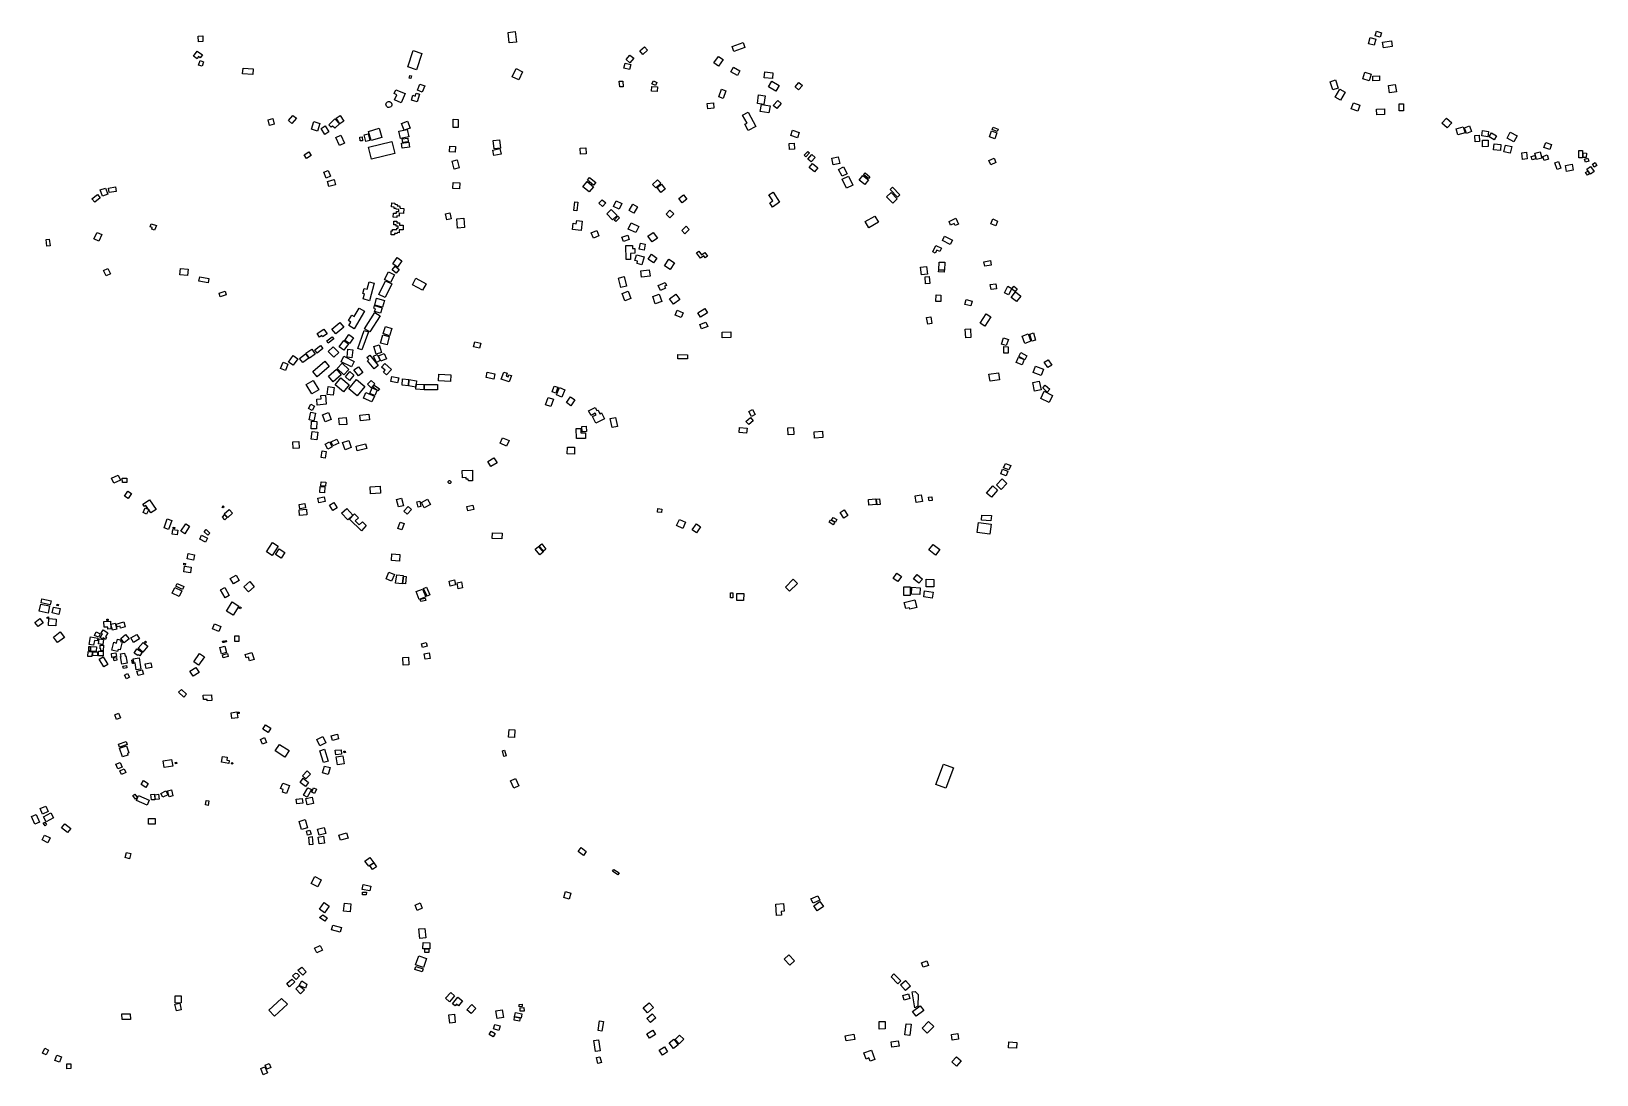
# Model space of a CAD drawing. Header units: inches. Extents: x 29.277 to 29.3121, y -1.759 to -1.7407.
# Drawn here: x 29.29457 to 29.31211, y -1.75896 to -1.74726 of the extents above; entities that cross this region are included whole.
import ezdxf

# ---------------------------------------------------------------- set-up
doc = ezdxf.new("R2010")
doc.units = ezdxf.units.IN
doc.header["$MEASUREMENT"] = 0
doc.layers.add('osm_osm_ply', color=127, linetype='Continuous')

msp = doc.modelspace()

# ---------------------------------------------------------------- linework, layer by layer
at = {"layer": 'osm_osm_ply'}
for points in [[(29.29644, -1.747311), (29.296492, -1.74731), (29.296493, -1.747373), (29.296442, -1.747375)], [(29.299913, -1.74727), (29.299994, -1.747261), (29.300008, -1.747379), (29.299927, -1.747388)], [(29.302424, -1.74743), (29.302547, -1.747384), (29.302568, -1.747438), (29.302445, -1.747484)], [(29.309574, -1.747328), (29.309638, -1.747345), (29.309619, -1.747415), (29.309556, -1.747398)], [(29.309632, -1.747308), (29.309646, -1.747258), (29.309701, -1.747274), (29.309687, -1.747324)], [(29.309813, -1.747366), (29.309823, -1.747428), (29.309724, -1.747443), (29.309714, -1.747381)], [(29.296428, -1.747482), (29.296487, -1.747523), (29.296464, -1.747556), (29.296444, -1.747541), (29.296427, -1.747566), (29.296388, -1.747538)], [(29.29885, -1.747475), (29.298947, -1.747508), (29.298885, -1.74769), (29.298789, -1.747658)], [(29.301235, -1.747575), (29.301278, -1.747524), (29.301321, -1.74756), (29.301279, -1.747611)], [(29.30139, -1.747479), (29.301442, -1.747432), (29.301476, -1.747471), (29.301423, -1.747517)], [(29.30222, -1.747611), (29.302272, -1.74754), (29.302322, -1.747576), (29.30227, -1.747648)], [(29.296461, -1.747586), (29.296501, -1.747599), (29.296484, -1.74765), (29.296444, -1.747637)], [(29.297056, -1.74768), (29.297051, -1.747744), (29.296938, -1.747736), (29.296943, -1.747671)], [(29.298812, -1.747752), (29.298831, -1.747756), (29.298824, -1.747788), (29.298805, -1.747784)], [(29.300002, -1.747676), (29.300076, -1.747712), (29.300033, -1.747803), (29.299959, -1.747767)], [(29.301224, -1.747614), (29.301288, -1.74763), (29.301275, -1.747685), (29.301211, -1.74767)], [(29.302411, -1.747712), (29.30244, -1.747661), (29.302511, -1.747702), (29.302483, -1.747753)], [(29.302792, -1.747713), (29.302882, -1.747724), (29.302875, -1.747789), (29.302784, -1.747779)], [(29.309515, -1.747716), (29.309588, -1.747738), (29.309564, -1.747814), (29.309492, -1.747792)], [(29.298655, -1.747916), (29.298759, -1.747957), (29.298715, -1.748059), (29.298639, -1.748025), (29.298668, -1.74797), (29.298637, -1.747956)], [(29.298924, -1.74785), (29.298979, -1.747871), (29.298952, -1.747941), (29.298898, -1.74792)], [(29.30116, -1.747819), (29.301199, -1.747817), (29.301203, -1.747879), (29.301164, -1.747881)], [(29.301524, -1.747876), (29.301587, -1.747879), (29.301584, -1.747933), (29.301522, -1.74793)], [(29.301526, -1.747846), (29.301543, -1.747812), (29.301582, -1.747832), (29.301565, -1.747866)], [(29.302305, -1.747906), (29.302355, -1.747924), (29.302324, -1.748011), (29.302274, -1.747994)], [(29.302869, -1.747817), (29.302952, -1.747866), (29.302915, -1.747929), (29.302832, -1.74788)], [(29.303173, -1.747831), (29.303213, -1.747867), (29.303169, -1.747916), (29.303129, -1.747879)], [(29.309187, -1.747804), (29.309216, -1.747895), (29.309155, -1.747914), (29.309127, -1.747823)], [(29.309235, -1.747907), (29.309294, -1.747941), (29.309243, -1.748031), (29.309184, -1.747998)], [(29.309604, -1.747763), (29.309678, -1.747759), (29.30968, -1.747809), (29.309606, -1.747812)], [(29.309779, -1.747866), (29.309855, -1.747854), (29.309869, -1.747936), (29.309792, -1.747948)], [(29.298578, -1.748112), (29.298567, -1.748111), (29.298557, -1.748106), (29.29855, -1.748098), (29.298545, -1.748087), (29.298544, -1.748076), (29.298547, -1.748065), (29.298553, -1.748056), (29.298562, -1.74805), (29.298572, -1.748046), (29.298583, -1.748046), (29.298593, -1.74805), (29.298602, -1.748056), (29.298608, -1.748065), (29.298611, -1.748076), (29.29861, -1.748086), (29.298606, -1.748096), (29.298599, -1.748105), (29.298589, -1.74811)], [(29.298882, -1.747951), (29.298919, -1.747962), (29.298893, -1.74805), (29.298829, -1.748031), (29.298846, -1.747976), (29.298871, -1.747984)], [(29.302153, -1.748127), (29.302146, -1.748067), (29.302214, -1.74806), (29.30222, -1.74812)], [(29.302708, -1.748069), (29.302721, -1.747971), (29.302793, -1.74798), (29.30278, -1.748078)], [(29.30274, -1.748157), (29.302753, -1.748078), (29.302849, -1.748094), (29.302836, -1.748173)], [(29.302935, -1.748035), (29.302973, -1.748069), (29.302924, -1.748124), (29.302886, -1.74809)], [(29.309364, -1.748127), (29.309388, -1.748061), (29.309459, -1.748086), (29.309435, -1.748153)], [(29.309899, -1.748072), (29.309949, -1.748071), (29.30995, -1.748148), (29.309901, -1.748149)], [(29.297276, -1.748237), (29.297293, -1.748301), (29.297239, -1.748314), (29.297223, -1.74825)], [(29.297502, -1.748201), (29.297541, -1.748233), (29.297491, -1.748293), (29.297452, -1.74826)], [(29.297738, -1.748271), (29.297805, -1.748292), (29.297778, -1.748376), (29.297711, -1.748354)], [(29.29797, -1.748241), (29.298022, -1.748295), (29.29797, -1.748344), (29.297947, -1.74832), (29.297932, -1.748334), (29.297904, -1.748305)], [(29.298031, -1.748203), (29.298071, -1.748265), (29.298026, -1.748294), (29.297986, -1.748233)], [(29.298787, -1.748267), (29.298814, -1.748344), (29.298747, -1.748368), (29.29872, -1.748291)], [(29.299298, -1.748245), (29.299353, -1.748246), (29.299352, -1.748336), (29.299297, -1.748335)], [(29.302542, -1.748199), (29.302604, -1.748166), (29.302689, -1.748324), (29.302604, -1.748369), (29.302568, -1.748301), (29.302591, -1.748289)], [(29.309647, -1.74813), (29.309734, -1.748126), (29.309737, -1.748192), (29.30965, -1.748196)], [(29.310431, -1.748231), (29.310489, -1.748283), (29.310437, -1.74834), (29.310379, -1.748287)], [(29.297863, -1.748318), (29.297906, -1.748386), (29.297861, -1.748415), (29.297817, -1.748347)], [(29.298039, -1.748422), (29.29808, -1.748514), (29.298024, -1.748539), (29.297983, -1.748447)], [(29.298279, -1.748443), (29.298283, -1.748486), (29.298254, -1.748488), (29.298251, -1.748445)], [(29.2983, -1.748419), (29.298345, -1.748408), (29.298363, -1.748484), (29.298318, -1.748494)], [(29.298469, -1.748346), (29.298498, -1.748447), (29.298378, -1.748481), (29.298349, -1.74838)], [(29.29869, -1.748379), (29.298783, -1.74836), (29.298799, -1.748442), (29.298707, -1.748461)], [(29.303081, -1.748426), (29.303101, -1.748367), (29.303177, -1.748392), (29.303157, -1.748452)], [(29.305331, -1.748374), (29.305392, -1.748396), (29.305368, -1.748462), (29.305308, -1.74844)], [(29.30535, -1.748332), (29.305406, -1.748355), (29.305395, -1.748382), (29.305339, -1.748359)], [(29.310619, -1.74833), (29.310638, -1.748396), (29.310557, -1.748419), (29.310538, -1.748353)], [(29.310631, -1.748341), (29.31069, -1.748319), (29.310712, -1.748381), (29.310653, -1.748403)], [(29.310748, -1.748426), (29.310796, -1.748423), (29.310801, -1.748495), (29.310753, -1.748498)], [(29.310826, -1.74843), (29.310835, -1.748371), (29.310903, -1.748382), (29.310894, -1.748441)], [(29.310935, -1.748396), (29.310991, -1.748429), (29.310963, -1.748476), (29.310907, -1.748442)], [(29.311111, -1.748456), (29.311146, -1.74839), (29.311222, -1.748431), (29.311187, -1.748497)], [(29.297627, -1.748643), (29.297679, -1.74861), (29.297706, -1.748651), (29.297653, -1.748684)], [(29.298644, -1.748627), (29.298381, -1.748693), (29.298347, -1.748559), (29.29861, -1.748492)], [(29.298719, -1.748514), (29.298801, -1.748502), (29.298808, -1.748558), (29.298727, -1.748569)], [(29.298728, -1.748465), (29.29879, -1.748456), (29.298795, -1.748497), (29.298734, -1.748506)], [(29.299259, -1.748547), (29.299324, -1.74855), (29.299321, -1.748613), (29.299256, -1.74861)], [(29.29982, -1.748572), (29.299834, -1.748634), (29.299755, -1.748651), (29.299742, -1.748589)], [(29.299818, -1.748475), (29.299829, -1.748568), (29.299757, -1.748576), (29.299747, -1.748483)], [(29.300722, -1.748569), (29.300784, -1.748566), (29.300788, -1.748632), (29.300726, -1.748635)], [(29.303065, -1.748516), (29.30312, -1.748512), (29.303124, -1.748581), (29.303069, -1.748585)], [(29.303233, -1.748648), (29.303274, -1.748604), (29.303292, -1.74862), (29.303251, -1.748665)], [(29.310833, -1.748479), (29.310896, -1.748477), (29.310899, -1.748549), (29.310835, -1.748552)], [(29.310963, -1.74852), (29.311041, -1.748527), (29.311035, -1.748593), (29.310957, -1.748586)], [(29.311091, -1.748533), (29.311162, -1.748548), (29.311146, -1.748626), (29.311075, -1.748611)], [(29.311274, -1.748621), (29.311328, -1.748615), (29.311335, -1.748689), (29.311281, -1.748694)], [(29.311419, -1.748625), (29.311479, -1.748609), (29.311498, -1.74868), (29.311438, -1.748696)], [(29.311523, -1.74856), (29.311543, -1.748504), (29.311607, -1.748528), (29.311587, -1.748584)], [(29.311914, -1.748675), (29.311915, -1.748596), (29.311956, -1.748596), (29.311955, -1.748675)], [(29.311963, -1.748622), (29.311998, -1.748623), (29.311996, -1.748674), (29.311961, -1.748673)], [(29.299286, -1.748713), (29.299341, -1.748699), (29.299364, -1.748789), (29.299309, -1.748804)], [(29.303272, -1.74869), (29.303317, -1.748639), (29.303355, -1.748672), (29.30331, -1.748723)], [(29.303289, -1.748787), (29.303326, -1.748742), (29.303383, -1.74879), (29.303346, -1.748834)], [(29.30354, -1.748682), (29.303614, -1.748665), (29.30363, -1.74874), (29.303556, -1.748756)], [(29.303617, -1.748808), (29.303674, -1.748778), (29.303713, -1.748855), (29.303656, -1.748884)], [(29.305302, -1.748705), (29.30536, -1.74868), (29.30538, -1.74873), (29.305323, -1.748754)], [(29.311422, -1.74865), (29.311433, -1.748689), (29.311389, -1.748701), (29.311378, -1.748663)], [(29.31151, -1.748661), (29.311558, -1.748644), (29.311574, -1.74869), (29.311526, -1.748707)], [(29.311643, -1.748732), (29.311685, -1.748717), (29.311711, -1.748792), (29.31167, -1.748806)], [(29.311776, -1.748829), (29.311764, -1.748762), (29.31184, -1.748749), (29.311852, -1.748816)], [(29.311979, -1.748692), (29.312013, -1.74868), (29.312024, -1.748713), (29.31199, -1.748725)], [(29.312045, -1.748773), (29.312085, -1.748829), (29.312043, -1.748859), (29.312003, -1.748802)], [(29.312066, -1.748747), (29.312096, -1.74873), (29.312114, -1.748763), (29.312084, -1.74878)], [(29.297895, -1.748817), (29.297924, -1.748883), (29.297876, -1.748904), (29.297847, -1.748838)], [(29.29789, -1.748941), (29.297965, -1.748921), (29.29798, -1.748978), (29.297906, -1.748998)], [(29.299297, -1.748954), (29.299371, -1.748957), (29.299368, -1.749023), (29.299294, -1.74902)], [(29.300752, -1.749001), (29.300799, -1.748943), (29.30087, -1.749001), (29.300823, -1.749059)], [(29.300803, -1.748928), (29.300827, -1.748898), (29.300896, -1.748953), (29.300871, -1.748983)], [(29.301533, -1.748975), (29.301588, -1.748924), (29.301624, -1.748962), (29.301569, -1.749014)], [(29.301632, -1.748973), (29.301674, -1.749028), (29.301626, -1.749065), (29.301584, -1.74901)], [(29.303659, -1.748917), (29.303729, -1.748884), (29.303777, -1.748982), (29.303707, -1.749016)], [(29.303888, -1.748874), (29.303954, -1.748925), (29.303913, -1.748977), (29.303848, -1.748926)], [(29.303898, -1.748864), (29.303915, -1.748845), (29.303968, -1.748891), (29.303952, -1.74891)], [(29.312015, -1.748825), (29.312035, -1.748855), (29.312011, -1.748872), (29.31199, -1.748841)], [(29.295311, -1.749086), (29.295342, -1.749124), (29.295281, -1.749175), (29.295249, -1.749137)], [(29.295343, -1.749036), (29.295403, -1.749015), (29.295429, -1.749085), (29.295368, -1.749107)], [(29.295436, -1.749015), (29.295513, -1.749003), (29.295521, -1.749055), (29.295444, -1.749067)], [(29.30093, -1.749186), (29.300967, -1.749146), (29.301007, -1.749182), (29.30097, -1.749223)], [(29.301827, -1.749132), (29.30188, -1.749092), (29.301917, -1.749141), (29.301863, -1.749181)], [(29.302837, -1.749093), (29.302883, -1.749063), (29.302956, -1.749175), (29.302876, -1.749228), (29.302846, -1.749183), (29.302881, -1.74916)], [(29.304156, -1.749113), (29.304205, -1.749066), (29.304274, -1.749137), (29.304226, -1.749184)], [(29.304195, -1.749032), (29.304221, -1.749007), (29.304304, -1.749092), (29.304279, -1.749117)], [(29.298611, -1.749182), (29.298644, -1.749184), (29.298643, -1.749198), (29.29867, -1.749199), (29.298669, -1.749215), (29.298698, -1.749216), (29.298704, -1.749241), (29.298745, -1.749243), (29.298741, -1.749301), (29.298694, -1.749298), (29.298692, -1.749329), (29.298667, -1.749327), (29.298665, -1.749345), (29.298627, -1.749342), (29.298629, -1.749296), (29.298663, -1.749298), (29.298664, -1.749278), (29.298689, -1.749279), (29.29869, -1.749255), (29.298658, -1.749253), (29.298659, -1.749244), (29.298636, -1.749243), (29.298637, -1.749229), (29.298608, -1.749227)], [(29.299213, -1.749305), (29.299262, -1.749294), (29.299277, -1.749362), (29.299228, -1.749372)], [(29.30066, -1.749171), (29.300695, -1.749175), (29.300685, -1.749271), (29.300649, -1.749267)], [(29.301019, -1.749306), (29.30107, -1.749257), (29.301135, -1.749324), (29.301084, -1.749373)], [(29.301095, -1.749223), (29.301125, -1.749159), (29.301188, -1.749189), (29.301158, -1.749253)], [(29.301312, -1.749197), (29.301362, -1.749225), (29.301322, -1.749297), (29.301272, -1.749268)], [(29.301684, -1.74931), (29.301727, -1.749264), (29.30177, -1.749304), (29.301727, -1.74935)], [(29.303917, -1.749392), (29.304024, -1.749329), (29.304065, -1.749399), (29.303958, -1.749462)], [(29.295914, -1.749415), (29.295971, -1.749434), (29.295952, -1.749488), (29.295919, -1.749477), (29.295926, -1.749457), (29.295902, -1.749449)], [(29.298633, -1.749385), (29.298665, -1.749386), (29.298665, -1.749404), (29.298698, -1.749404), (29.298697, -1.749431), (29.298737, -1.749432), (29.298736, -1.749483), (29.298694, -1.749483), (29.298693, -1.749516), (29.298672, -1.749515), (29.298671, -1.749525), (29.298642, -1.749524), (29.298642, -1.74954), (29.298602, -1.749539), (29.298602, -1.749497), (29.298619, -1.749497), (29.298619, -1.749479), (29.298666, -1.74948), (29.298666, -1.749466), (29.298682, -1.749466), (29.298683, -1.749444), (29.29866, -1.749444), (29.29866, -1.749429), (29.298632, -1.749429)], [(29.299339, -1.749359), (29.299418, -1.749353), (29.299426, -1.749459), (29.299347, -1.749465)], [(29.300682, -1.749378), (29.300745, -1.749386), (29.300731, -1.749493), (29.300635, -1.74948), (29.300644, -1.749411), (29.300677, -1.749415)], [(29.300845, -1.749519), (29.300908, -1.749493), (29.300932, -1.74955), (29.300869, -1.749576)], [(29.301144, -1.749332), (29.301162, -1.749349), (29.301121, -1.749391), (29.301104, -1.749374)], [(29.30126, -1.749477), (29.301292, -1.749407), (29.301377, -1.749445), (29.301345, -1.749515)], [(29.301859, -1.74949), (29.301908, -1.749444), (29.301944, -1.749481), (29.301895, -1.749528)], [(29.304855, -1.749389), (29.304931, -1.749354), (29.304961, -1.749421), (29.304925, -1.749437), (29.304914, -1.749412), (29.304873, -1.74943)], [(29.305323, -1.749416), (29.305345, -1.749362), (29.3054, -1.749385), (29.305378, -1.749439)], [(29.294735, -1.749591), (29.294771, -1.749587), (29.29478, -1.749663), (29.294744, -1.749668)], [(29.295306, -1.749513), (29.295361, -1.749538), (29.295326, -1.749612), (29.295271, -1.749586)], [(29.301254, -1.749542), (29.301272, -1.749591), (29.301205, -1.749615), (29.301188, -1.749566)], [(29.301235, -1.749818), (29.301233, -1.749661), (29.301309, -1.74966), (29.301309, -1.749692), (29.301332, -1.749692), (29.301333, -1.749747), (29.301285, -1.749748), (29.301286, -1.749817)], [(29.301383, -1.7497), (29.301396, -1.749634), (29.301451, -1.749645), (29.301437, -1.749712)], [(29.301538, -1.749513), (29.301586, -1.749576), (29.301529, -1.74962), (29.30148, -1.749556)], [(29.304672, -1.749732), (29.304707, -1.74966), (29.304771, -1.74969), (29.304753, -1.749728), (29.304718, -1.749711), (29.304701, -1.749746)], [(29.304781, -1.749605), (29.304806, -1.749555), (29.304893, -1.749599), (29.304867, -1.74965)], [(29.298671, -1.749793), (29.298724, -1.749832), (29.298673, -1.749903), (29.29862, -1.749864)], [(29.301335, -1.749828), (29.301354, -1.749763), (29.301437, -1.749787), (29.301412, -1.749875), (29.301359, -1.74986), (29.301365, -1.749836)], [(29.301482, -1.749812), (29.301522, -1.749757), (29.301582, -1.749801), (29.301542, -1.749855)], [(29.301714, -1.749813), (29.301777, -1.749855), (29.301728, -1.749928), (29.301665, -1.749887)], [(29.302026, -1.749742), (29.302051, -1.749724), (29.30208, -1.749764), (29.302117, -1.749737), (29.302148, -1.749779), (29.302123, -1.749797), (29.302108, -1.749776), (29.30207, -1.749803)], [(29.304743, -1.749845), (29.304807, -1.749848), (29.304804, -1.749935), (29.30474, -1.749933)], [(29.305246, -1.749841), (29.305319, -1.749829), (29.305328, -1.749881), (29.305255, -1.749893)], [(29.295379, -1.749941), (29.295428, -1.749918), (29.295456, -1.749978), (29.295407, -1.750001)], [(29.296241, -1.749918), (29.296329, -1.749926), (29.296322, -1.749997), (29.296235, -1.749989)], [(29.296457, -1.750011), (29.296559, -1.750031), (29.29655, -1.750079), (29.296448, -1.750059)], [(29.298573, -1.749955), (29.298639, -1.749988), (29.298594, -1.750074), (29.298529, -1.750041)], [(29.298615, -1.749933), (29.298648, -1.749891), (29.298694, -1.749927), (29.29866, -1.749969)], [(29.29888, -1.750027), (29.298994, -1.750088), (29.298955, -1.750161), (29.298841, -1.7501)], [(29.301177, -1.750132), (29.301149, -1.750024), (29.301213, -1.750007), (29.301241, -1.750116)], [(29.301495, -1.749932), (29.301505, -1.750003), (29.301409, -1.750016), (29.3014, -1.749944)], [(29.304534, -1.749904), (29.304602, -1.749894), (29.304615, -1.74998), (29.304547, -1.74999)], [(29.304587, -1.75001), (29.304633, -1.750006), (29.30464, -1.750087), (29.304593, -1.750091)], [(29.30474, -1.749933), (29.304801, -1.749937), (29.3048, -1.749957), (29.304738, -1.749953)], [(29.296675, -1.750195), (29.296742, -1.750173), (29.296754, -1.750214), (29.296688, -1.750235)], [(29.298358, -1.750067), (29.298414, -1.750082), (29.298359, -1.750279), (29.298288, -1.750259), (29.298303, -1.750202), (29.298285, -1.750197), (29.2983, -1.750141), (29.298335, -1.750151)], [(29.298541, -1.750054), (29.298611, -1.750088), (29.298535, -1.750244), (29.298465, -1.75021)], [(29.301191, -1.750198), (29.30126, -1.750173), (29.301289, -1.750255), (29.301223, -1.750281)], [(29.301534, -1.750232), (29.301605, -1.750207), (29.301635, -1.750289), (29.301563, -1.750315)], [(29.301596, -1.750108), (29.301673, -1.750075), (29.301687, -1.750107), (29.301667, -1.750115), (29.301677, -1.750139), (29.30162, -1.750163)], [(29.301724, -1.750256), (29.301792, -1.750204), (29.301837, -1.750264), (29.301769, -1.750316)], [(29.305318, -1.750096), (29.305378, -1.750088), (29.305386, -1.750145), (29.305326, -1.750153)], [(29.305476, -1.750189), (29.305514, -1.750117), (29.305559, -1.75014), (29.305522, -1.750212)], [(29.3056, -1.75018), (29.305661, -1.750226), (29.305612, -1.750289), (29.305552, -1.750243)], [(29.305558, -1.750149), (29.305582, -1.750117), (29.30562, -1.750146), (29.305595, -1.750177)], [(29.298246, -1.750362), (29.298305, -1.750397), (29.298187, -1.750593), (29.298127, -1.750557), (29.29815, -1.750518), (29.298124, -1.750502), (29.298163, -1.750439), (29.298189, -1.750455)], [(29.298417, -1.750334), (29.298501, -1.750359), (29.298483, -1.75042), (29.298417, -1.7504), (29.298426, -1.750369), (29.298408, -1.750363)], [(29.29844, -1.750251), (29.298527, -1.750275), (29.298505, -1.750351), (29.298419, -1.750327)], [(29.301809, -1.750384), (29.301876, -1.750413), (29.301852, -1.750468), (29.301785, -1.750439)], [(29.302041, -1.750414), (29.302119, -1.750366), (29.302149, -1.750415), (29.302071, -1.750463)], [(29.304707, -1.750286), (29.30471, -1.750213), (29.304765, -1.750215), (29.304762, -1.750288)], [(29.305033, -1.75032), (29.305047, -1.750265), (29.305113, -1.750282), (29.305098, -1.750337)], [(29.298029, -1.750524), (29.298071, -1.750577), (29.297981, -1.750649), (29.297939, -1.750596)], [(29.298421, -1.75041), (29.298478, -1.750447), (29.298363, -1.750629), (29.298305, -1.750592)], [(29.302062, -1.750546), (29.302131, -1.750518), (29.302151, -1.750567), (29.302082, -1.750595)], [(29.304604, -1.750468), (29.30465, -1.75046), (29.304662, -1.750535), (29.304616, -1.750542)], [(29.305203, -1.75053), (29.305271, -1.750425), (29.305325, -1.750459), (29.305257, -1.750565)], [(29.297849, -1.750596), (29.297884, -1.750649), (29.297833, -1.750684), (29.297824, -1.750669), (29.297799, -1.750686), (29.297773, -1.750648)], [(29.297943, -1.750683), (29.29796, -1.750707), (29.297898, -1.750754), (29.29788, -1.75073)], [(29.298073, -1.750725), (29.298124, -1.750762), (29.298072, -1.750833), (29.298021, -1.750796)], [(29.298128, -1.750659), (29.298181, -1.750696), (29.298136, -1.75076), (29.298083, -1.750724)], [(29.2983, -1.750611), (29.298347, -1.750628), (29.298274, -1.75083), (29.298228, -1.750813)], [(29.298508, -1.75066), (29.298581, -1.750679), (29.298557, -1.750773), (29.298483, -1.750753)], [(29.298541, -1.750566), (29.298612, -1.750591), (29.298584, -1.750671), (29.298513, -1.750647)], [(29.302311, -1.750631), (29.302409, -1.750628), (29.302411, -1.750691), (29.302313, -1.750694)], [(29.305035, -1.750596), (29.305094, -1.750592), (29.305101, -1.75069), (29.305042, -1.750694)], [(29.305467, -1.750695), (29.30552, -1.750712), (29.305497, -1.750781), (29.305444, -1.750764)], [(29.305675, -1.750676), (29.305741, -1.750651), (29.305772, -1.750732), (29.305706, -1.750757)], [(29.305761, -1.750652), (29.305803, -1.75064), (29.305826, -1.750721), (29.305784, -1.750733)], [(29.297506, -1.750893), (29.297556, -1.750929), (29.297504, -1.751002), (29.297453, -1.750966)], [(29.297643, -1.750875), (29.29768, -1.750923), (29.297613, -1.750973), (29.297577, -1.750925)], [(29.297712, -1.750821), (29.297752, -1.750876), (29.297686, -1.750923), (29.297647, -1.750868)], [(29.297811, -1.75078), (29.297838, -1.750815), (29.297774, -1.750866), (29.297747, -1.750831)], [(29.29796, -1.750912), (29.297898, -1.750848), (29.297952, -1.750794), (29.298015, -1.750858)], [(29.298074, -1.750901), (29.298188, -1.750959), (29.298157, -1.751021), (29.298042, -1.750963)], [(29.298172, -1.750828), (29.298161, -1.750919), (29.298108, -1.750913), (29.298119, -1.750822)], [(29.298364, -1.750889), (29.298457, -1.751004), (29.298411, -1.751042), (29.298337, -1.750951), (29.298353, -1.750939), (29.298332, -1.750914)], [(29.298447, -1.750882), (29.29848, -1.75095), (29.298437, -1.750971), (29.298404, -1.750902)], [(29.298468, -1.750775), (29.298494, -1.75086), (29.298436, -1.750878), (29.29841, -1.750792)], [(29.298525, -1.750869), (29.298552, -1.75093), (29.298488, -1.750958), (29.298461, -1.750897)], [(29.299539, -1.75074), (29.299606, -1.750754), (29.299594, -1.75081), (29.299527, -1.750795)], [(29.301814, -1.750929), (29.301815, -1.750883), (29.301925, -1.750885), (29.301924, -1.750931)], [(29.30547, -1.750793), (29.305519, -1.750794), (29.305519, -1.750866), (29.305469, -1.750865)], [(29.305637, -1.750903), (29.305661, -1.750859), (29.305729, -1.750897), (29.305705, -1.75094)], [(29.297392, -1.750968), (29.297446, -1.75099), (29.297417, -1.751061), (29.297363, -1.751039)], [(29.297859, -1.750958), (29.297909, -1.751016), (29.297775, -1.751131), (29.297725, -1.751074)], [(29.297899, -1.751126), (29.29799, -1.751047), (29.298043, -1.751108), (29.297953, -1.751187)], [(29.297996, -1.751037), (29.298052, -1.750977), (29.29813, -1.75105), (29.298074, -1.75111)], [(29.29814, -1.751074), (29.298186, -1.751115), (29.298137, -1.751172), (29.29809, -1.751131)], [(29.298235, -1.751018), (29.298284, -1.751084), (29.298236, -1.751121), (29.298186, -1.751055)], [(29.298533, -1.750981), (29.298608, -1.751049), (29.298551, -1.751111), (29.298517, -1.75108), (29.298537, -1.751059), (29.298496, -1.751022)], [(29.299752, -1.751159), (29.299666, -1.751138), (29.29968, -1.751079), (29.299766, -1.7511)], [(29.299864, -1.751079), (29.299902, -1.751091), (29.299891, -1.751124), (29.299914, -1.751132), (29.299922, -1.751108), (29.29995, -1.751118), (29.299927, -1.751189), (29.299837, -1.751159)], [(29.305303, -1.751102), (29.305409, -1.751086), (29.305421, -1.751166), (29.305315, -1.751182)], [(29.305632, -1.750913), (29.305696, -1.750937), (29.305673, -1.750997), (29.305609, -1.750973)], [(29.305824, -1.751012), (29.305915, -1.751046), (29.305889, -1.751116), (29.305798, -1.751082)], [(29.305923, -1.750968), (29.305965, -1.75094), (29.306006, -1.751), (29.305964, -1.751028)], [(29.29773, -1.751172), (29.297792, -1.751276), (29.297714, -1.751322), (29.297652, -1.751217)], [(29.297897, -1.751241), (29.297964, -1.75125), (29.297952, -1.751339), (29.297885, -1.75133)], [(29.298039, -1.751142), (29.298133, -1.75122), (29.298068, -1.751299), (29.297974, -1.751221)], [(29.298215, -1.751162), (29.298309, -1.75124), (29.298222, -1.751346), (29.298128, -1.751268)], [(29.29838, -1.751173), (29.29842, -1.751211), (29.298377, -1.751255), (29.298338, -1.751216)], [(29.298391, -1.751257), (29.298446, -1.751282), (29.298419, -1.751342), (29.298364, -1.751317)], [(29.298414, -1.751224), (29.298471, -1.751265), (29.298454, -1.751288), (29.298397, -1.751247)], [(29.298611, -1.751128), (29.298687, -1.751145), (29.298674, -1.751201), (29.298598, -1.751184)], [(29.298802, -1.75116), (29.298797, -1.751231), (29.298727, -1.751225), (29.298731, -1.751156)], [(29.298883, -1.751214), (29.298881, -1.751246), (29.298797, -1.751231), (29.298802, -1.75116), (29.298887, -1.751178)], [(29.298974, -1.751219), (29.298971, -1.751276), (29.29888, -1.751271), (29.298881, -1.751246), (29.298883, -1.751214)], [(29.299122, -1.751276), (29.298971, -1.751276), (29.298974, -1.751219), (29.299121, -1.751218)], [(29.299267, -1.751185), (29.299133, -1.751178), (29.299137, -1.751103), (29.299271, -1.751111)], [(29.30043, -1.751235), (29.300472, -1.751249), (29.30045, -1.751315), (29.300407, -1.7513)], [(29.300488, -1.751253), (29.30055, -1.751279), (29.300515, -1.75136), (29.300454, -1.751334)], [(29.305866, -1.751181), (29.305887, -1.751278), (29.305814, -1.751294), (29.305793, -1.751197)], [(29.305905, -1.751255), (29.305934, -1.751224), (29.305984, -1.751271), (29.305955, -1.751302)], [(29.297769, -1.751381), (29.297817, -1.751377), (29.297815, -1.75134), (29.297868, -1.751336), (29.297876, -1.75144), (29.297774, -1.751448)], [(29.298319, -1.751307), (29.298415, -1.75135), (29.298387, -1.751413), (29.298291, -1.751371)], [(29.300361, -1.751362), (29.300422, -1.751383), (29.300393, -1.751466), (29.300331, -1.751444)], [(29.300613, -1.751356), (29.300663, -1.751391), (29.300618, -1.751456), (29.300568, -1.751421)], [(29.305922, -1.751294), (29.306015, -1.75134), (29.305976, -1.751419), (29.305883, -1.751373)], [(29.297703, -1.751438), (29.297745, -1.751461), (29.297718, -1.75151), (29.297676, -1.751487)], [(29.297701, -1.751527), (29.297755, -1.751538), (29.297737, -1.751624), (29.297683, -1.751613)], [(29.297835, -1.751557), (29.297901, -1.751533), (29.297929, -1.751611), (29.297864, -1.751635)], [(29.298099, -1.751587), (29.298105, -1.751665), (29.298022, -1.751671), (29.298016, -1.751594)], [(29.298253, -1.751562), (29.298353, -1.751552), (29.29836, -1.751615), (29.29826, -1.751625)], [(29.300816, -1.751512), (29.300889, -1.751475), (29.300907, -1.751511), (29.300921, -1.751504), (29.300943, -1.751546), (29.30096, -1.751537), (29.300994, -1.751602), (29.300897, -1.751652), (29.30086, -1.751578), (29.300899, -1.751558), (29.300891, -1.751541), (29.300844, -1.751565)], [(29.301118, -1.751587), (29.301138, -1.751688), (29.301079, -1.7517), (29.301059, -1.751599)], [(29.302579, -1.751632), (29.302629, -1.751589), (29.30266, -1.751626), (29.302611, -1.751668)], [(29.302612, -1.751522), (29.302654, -1.751499), (29.302684, -1.751554), (29.302642, -1.751577)], [(29.297716, -1.751745), (29.29778, -1.751754), (29.297768, -1.751837), (29.297705, -1.751829)], [(29.297768, -1.751632), (29.297765, -1.751716), (29.297706, -1.751714), (29.297709, -1.75163)], [(29.300676, -1.751712), (29.300727, -1.751711), (29.300728, -1.751759), (29.30078, -1.751758), (29.300781, -1.751823), (29.300679, -1.751825)], [(29.300789, -1.751685), (29.300793, -1.751746), (29.300743, -1.751748), (29.30074, -1.751688)], [(29.302507, -1.7517), (29.302591, -1.751708), (29.302586, -1.751763), (29.302502, -1.751756)], [(29.303049, -1.751704), (29.303111, -1.7517), (29.303116, -1.751777), (29.303053, -1.751781)], [(29.303342, -1.751748), (29.303436, -1.751741), (29.303441, -1.751813), (29.303347, -1.75182)], [(29.297502, -1.751862), (29.297569, -1.751858), (29.297573, -1.751933), (29.297506, -1.751936)], [(29.297831, -1.751962), (29.297874, -1.751969), (29.297862, -1.752045), (29.297819, -1.752038)], [(29.297911, -1.75186), (29.297941, -1.751917), (29.297892, -1.751943), (29.297862, -1.751886)], [(29.297929, -1.751859), (29.297993, -1.751829), (29.298015, -1.751875), (29.29795, -1.751905)], [(29.298127, -1.751844), (29.298156, -1.751923), (29.298087, -1.751949), (29.298057, -1.751869)], [(29.298316, -1.751882), (29.29833, -1.751935), (29.298223, -1.751962), (29.29821, -1.751909)], [(29.29985, -1.751814), (29.299924, -1.751847), (29.299896, -1.751908), (29.299823, -1.751875)], [(29.300579, -1.75192), (29.300659, -1.751922), (29.300657, -1.751999), (29.300577, -1.751997)], [(29.299755, -1.752039), (29.299791, -1.752097), (29.29972, -1.752139), (29.299685, -1.752081)], [(29.305467, -1.752151), (29.305487, -1.752103), (29.305547, -1.752127), (29.305527, -1.752176)], [(29.295542, -1.752235), (29.295568, -1.752291), (29.295496, -1.752324), (29.29547, -1.752267)], [(29.29564, -1.752269), (29.295641, -1.752315), (29.29559, -1.752316), (29.295589, -1.752269)], [(29.297818, -1.752309), (29.297871, -1.752313), (29.297868, -1.752358), (29.297814, -1.752354)], [(29.299259, -1.752328), (29.299254, -1.752328), (29.299248, -1.752326), (29.299244, -1.752322), (29.299241, -1.752317), (29.29924, -1.752312), (29.299241, -1.752306), (29.299244, -1.752302), (29.299248, -1.752298), (29.299253, -1.752296), (29.299258, -1.752296), (29.299263, -1.752297), (29.299268, -1.7523), (29.299271, -1.752304), (29.299273, -1.752308), (29.299273, -1.752314), (29.299272, -1.752319), (29.299269, -1.752323), (29.299264, -1.752326)], [(29.2994, -1.752181), (29.299513, -1.752177), (29.299516, -1.752298), (29.299468, -1.752299), (29.299467, -1.752278), (29.299444, -1.752279), (29.299444, -1.752262), (29.299403, -1.752263)], [(29.30545, -1.752276), (29.305503, -1.752327), (29.305439, -1.752394), (29.305386, -1.752342)], [(29.305455, -1.752167), (29.305516, -1.752191), (29.305496, -1.752241), (29.305436, -1.752218)], [(29.295652, -1.752414), (29.295692, -1.75244), (29.295656, -1.752496), (29.295616, -1.752469)], [(29.297781, -1.752492), (29.297852, -1.752477), (29.297862, -1.75253), (29.297792, -1.752545)], [(29.297808, -1.752361), (29.297861, -1.752365), (29.297857, -1.752431), (29.297804, -1.752428)], [(29.298368, -1.752364), (29.298481, -1.752359), (29.298485, -1.752437), (29.298372, -1.752442)], [(29.304476, -1.752467), (29.304544, -1.752456), (29.304556, -1.752529), (29.304488, -1.75254)], [(29.304625, -1.752482), (29.304661, -1.752478), (29.304666, -1.752518), (29.304631, -1.752523)], [(29.305276, -1.752435), (29.305346, -1.752354), (29.3054, -1.752402), (29.30533, -1.752482)], [(29.295821, -1.752561), (29.295896, -1.752512), (29.295968, -1.75262), (29.29591, -1.752658), (29.295855, -1.752575), (29.295838, -1.752586)], [(29.295846, -1.752602), (29.295886, -1.75262), (29.295862, -1.752672), (29.295823, -1.752654)], [(29.296718, -1.752602), (29.296708, -1.752591), (29.296721, -1.75258), (29.296731, -1.752591)], [(29.296787, -1.752618), (29.296824, -1.752659), (29.296771, -1.752708), (29.296733, -1.752667)], [(29.29757, -1.752563), (29.297634, -1.752551), (29.297643, -1.752599), (29.297579, -1.752611)], [(29.297572, -1.752622), (29.297653, -1.752615), (29.297659, -1.752678), (29.297577, -1.752685)], [(29.297961, -1.752542), (29.297996, -1.752602), (29.297948, -1.75263), (29.297913, -1.75257)], [(29.298105, -1.752608), (29.298173, -1.752684), (29.298116, -1.752735), (29.298048, -1.75266)], [(29.298664, -1.752507), (29.298718, -1.752493), (29.29874, -1.752577), (29.298686, -1.752591)], [(29.298793, -1.752584), (29.29883, -1.752618), (29.298781, -1.752672), (29.298744, -1.752638)], [(29.298923, -1.752525), (29.298936, -1.752586), (29.298904, -1.752592), (29.298892, -1.752532)], [(29.299011, -1.752504), (29.299044, -1.752562), (29.298974, -1.7526), (29.298942, -1.752542)], [(29.299451, -1.752585), (29.299519, -1.752572), (29.299529, -1.75262), (29.299461, -1.752633)], [(29.301591, -1.752609), (29.301638, -1.752615), (29.301633, -1.752654), (29.301586, -1.752648)], [(29.303634, -1.752654), (29.303679, -1.752624), (29.303721, -1.752688), (29.303677, -1.752718)], [(29.303958, -1.75257), (29.303952, -1.752506), (29.304034, -1.7525), (29.304039, -1.752563)], [(29.304043, -1.752504), (29.304076, -1.752501), (29.304082, -1.752564), (29.304049, -1.752567)], [(29.296094, -1.752724), (29.296143, -1.752742), (29.296106, -1.752844), (29.296057, -1.752826)], [(29.296178, -1.75282), (29.296176, -1.752835), (29.296159, -1.752833), (29.296161, -1.752818)], [(29.2963, -1.752779), (29.296344, -1.752807), (29.296291, -1.752891), (29.296246, -1.752863)], [(29.296736, -1.75268), (29.296765, -1.75271), (29.29674, -1.752734), (29.296712, -1.752704)], [(29.298192, -1.752669), (29.298235, -1.752711), (29.298199, -1.752748), (29.298246, -1.752792), (29.29828, -1.752757), (29.298324, -1.7528), (29.298269, -1.752858), (29.298135, -1.752729)], [(29.298703, -1.752763), (29.298747, -1.752778), (29.298724, -1.752849), (29.298679, -1.752834)], [(29.301833, -1.75273), (29.301903, -1.752763), (29.30187, -1.752833), (29.301799, -1.752799)], [(29.302024, -1.752779), (29.302071, -1.752812), (29.302025, -1.752879), (29.301977, -1.752847)], [(29.303557, -1.752793), (29.30351, -1.752763), (29.303528, -1.752734), (29.303575, -1.752763)], [(29.303539, -1.752737), (29.303555, -1.752709), (29.303599, -1.752733), (29.303583, -1.752762)], [(29.305312, -1.752895), (29.305172, -1.752877), (29.305186, -1.752764), (29.305327, -1.752782)], [(29.305223, -1.752681), (29.30533, -1.752688), (29.305325, -1.752747), (29.305218, -1.752739)], [(29.296211, -1.752852), (29.296204, -1.752903), (29.296149, -1.752896), (29.296157, -1.752845)], [(29.296543, -1.752939), (29.296521, -1.752984), (29.296457, -1.752953), (29.296479, -1.752908)], [(29.296531, -1.752843), (29.296572, -1.752883), (29.296547, -1.752908), (29.296506, -1.752868)], [(29.297272, -1.75299), (29.297336, -1.753032), (29.29727, -1.753134), (29.297206, -1.753093)], [(29.299739, -1.752879), (29.299846, -1.752884), (29.299843, -1.752948), (29.299736, -1.752943)], [(29.30029, -1.753004), (29.300337, -1.753065), (29.300309, -1.753087), (29.300262, -1.753026)], [(29.304703, -1.753131), (29.304628, -1.753072), (29.304678, -1.75301), (29.304753, -1.753069)], [(29.296399, -1.753126), (29.296387, -1.753186), (29.296317, -1.753173), (29.296328, -1.753113)], [(29.297348, -1.75306), (29.29741, -1.7531), (29.297369, -1.753164), (29.297307, -1.753124)], [(29.2987, -1.753123), (29.298696, -1.753197), (29.298606, -1.753192), (29.29861, -1.753117)], [(29.300254, -1.753033), (29.300307, -1.753099), (29.300269, -1.753129), (29.300217, -1.753063)], [(29.296293, -1.753242), (29.296278, -1.753239), (29.296281, -1.753222), (29.296296, -1.753225)], [(29.296362, -1.753266), (29.296353, -1.753328), (29.296279, -1.753317), (29.296288, -1.753255)], [(29.296866, -1.753355), (29.2969, -1.753414), (29.296834, -1.753452), (29.2968, -1.753392)], [(29.298577, -1.753323), (29.298639, -1.753349), (29.298607, -1.753423), (29.298545, -1.753397)], [(29.298665, -1.753352), (29.298737, -1.753361), (29.298726, -1.753454), (29.298653, -1.753445)], [(29.298772, -1.75337), (29.298764, -1.753451), (29.298735, -1.753448), (29.298743, -1.753367)], [(29.304229, -1.753392), (29.304269, -1.753333), (29.304322, -1.753369), (29.304282, -1.753427)], [(29.304515, -1.753447), (29.304457, -1.753396), (29.304499, -1.753348), (29.304557, -1.7534)], [(29.296258, -1.753532), (29.296226, -1.753596), (29.296148, -1.753556), (29.29618, -1.753493)], [(29.296279, -1.753483), (29.296263, -1.753515), (29.29619, -1.75348), (29.296205, -1.753448)], [(29.296739, -1.753492), (29.296789, -1.753584), (29.296741, -1.753611), (29.29669, -1.753519)], [(29.297017, -1.753427), (29.297069, -1.753485), (29.297005, -1.753543), (29.296953, -1.753485)], [(29.298883, -1.75354), (29.298955, -1.753511), (29.29899, -1.753599), (29.298918, -1.753627)], [(29.298997, -1.75349), (29.299037, -1.753577), (29.299006, -1.753592), (29.298965, -1.753505)], [(29.299311, -1.753409), (29.299323, -1.753465), (29.299265, -1.753478), (29.299253, -1.753422)], [(29.299341, -1.753442), (29.29939, -1.753432), (29.299403, -1.753498), (29.299354, -1.753508)], [(29.303022, -1.75349), (29.303108, -1.753401), (29.303156, -1.753448), (29.303069, -1.753536)], [(29.304421, -1.753488), (29.304421, -1.753582), (29.304348, -1.753582), (29.304349, -1.753488)], [(29.304527, -1.753574), (29.304435, -1.753568), (29.30444, -1.75349), (29.304533, -1.753497)], [(29.304582, -1.75353), (29.304678, -1.753545), (29.304667, -1.753614), (29.304571, -1.753598)], [(29.304599, -1.753485), (29.304599, -1.753402), (29.304684, -1.753403), (29.304683, -1.753486)], [(29.294775, -1.7537), (29.294758, -1.75378), (29.294659, -1.753758), (29.294677, -1.753679)], [(29.294791, -1.753643), (29.294782, -1.753688), (29.29468, -1.753667), (29.294689, -1.753622)], [(29.294892, -1.75373), (29.294878, -1.753795), (29.294804, -1.753779), (29.294818, -1.753714)], [(29.29486, -1.75368), (29.294875, -1.753684), (29.294871, -1.7537), (29.294857, -1.753697)], [(29.296895, -1.753702), (29.296833, -1.753804), (29.296759, -1.753758), (29.296821, -1.753656)], [(29.296913, -1.753732), (29.296901, -1.753724), (29.296911, -1.75371), (29.296923, -1.753719)], [(29.298985, -1.753613), (29.298991, -1.753639), (29.298934, -1.753652), (29.298929, -1.753625)], [(29.302406, -1.753608), (29.302406, -1.753554), (29.302433, -1.753554), (29.302432, -1.753608)], [(29.302477, -1.753639), (29.302478, -1.753561), (29.302554, -1.753562), (29.302553, -1.75364)], [(29.304354, -1.753661), (29.304473, -1.753633), (29.304493, -1.753718), (29.304417, -1.753736), (29.304413, -1.753721), (29.30437, -1.753731)], [(29.294665, -1.753843), (29.294701, -1.753888), (29.294646, -1.753932), (29.29461, -1.753887)], [(29.294762, -1.753823), (29.294764, -1.753838), (29.294747, -1.75384), (29.294746, -1.753825)], [(29.294847, -1.753847), (29.294843, -1.753923), (29.294763, -1.753918), (29.294767, -1.753843)], [(29.295384, -1.753876), (29.295457, -1.753872), (29.295462, -1.753957), (29.295427, -1.753959), (29.295426, -1.753937), (29.295388, -1.75394)], [(29.295432, -1.753863), (29.295417, -1.753865), (29.295416, -1.753848), (29.295431, -1.753847)], [(29.295462, -1.753905), (29.295511, -1.753892), (29.295529, -1.753959), (29.295479, -1.753972)], [(29.295522, -1.753903), (29.295607, -1.753878), (29.295623, -1.753933), (29.29557, -1.753948), (29.295564, -1.753927), (29.295532, -1.753936)], [(29.294894, -1.753992), (29.294941, -1.754055), (29.294863, -1.754112), (29.294817, -1.75405)], [(29.295315, -1.754063), (29.295309, -1.754093), (29.295278, -1.754087), (29.295268, -1.754142), (29.295217, -1.754132), (29.295233, -1.754048)], [(29.295342, -1.754013), (29.295324, -1.754052), (29.295278, -1.75403), (29.295296, -1.753991)], [(29.295351, -1.754004), (29.295374, -1.753969), (29.295429, -1.754003), (29.2954, -1.754048), (29.295413, -1.754056), (29.295401, -1.754076), (29.295374, -1.754059), (29.295367, -1.75407), (29.295343, -1.754056), (29.295368, -1.754015)], [(29.295572, -1.754064), (29.295625, -1.754021), (29.295666, -1.754071), (29.295612, -1.754114)], [(29.295684, -1.754059), (29.295752, -1.75402), (29.295782, -1.754071), (29.295714, -1.75411)], [(29.296692, -1.75393), (29.29667, -1.753986), (29.2966, -1.753957), (29.296622, -1.753902)], [(29.296894, -1.754034), (29.296896, -1.754099), (29.296851, -1.7541), (29.296849, -1.754035)], [(29.29525, -1.754214), (29.295249, -1.754269), (29.295205, -1.754268), (29.295206, -1.754213)], [(29.295228, -1.754156), (29.295228, -1.754204), (29.295213, -1.754204), (29.295213, -1.754156)], [(29.295237, -1.754157), (29.2953, -1.754158), (29.295298, -1.754211), (29.295235, -1.75421)], [(29.295312, -1.754217), (29.29531, -1.754258), (29.295258, -1.754256), (29.29526, -1.754215)], [(29.295374, -1.754207), (29.295375, -1.75426), (29.295323, -1.754261), (29.295322, -1.754208)], [(29.295379, -1.754076), (29.295372, -1.754133), (29.295324, -1.754127), (29.295331, -1.754071)], [(29.295377, -1.75414), (29.295376, -1.754202), (29.295349, -1.754202), (29.295349, -1.754181), (29.29534, -1.754181), (29.29534, -1.75414)], [(29.295517, -1.754227), (29.295524, -1.754269), (29.295474, -1.754277), (29.295467, -1.754235)], [(29.295496, -1.754108), (29.295525, -1.754116), (29.295536, -1.754073), (29.295575, -1.754083), (29.295571, -1.754098), (29.295588, -1.754102), (29.295564, -1.754192), (29.295543, -1.754187), (29.295536, -1.754212), (29.295473, -1.754195)], [(29.295614, -1.754229), (29.29562, -1.754262), (29.295629, -1.75426), (29.295643, -1.754342), (29.295584, -1.754352), (29.295569, -1.754269), (29.295576, -1.754268), (29.295571, -1.754236)], [(29.295813, -1.75422), (29.295786, -1.754261), (29.295768, -1.754248), (29.295762, -1.754256), (29.295721, -1.754229), (29.295753, -1.75418)], [(29.295824, -1.754109), (29.295875, -1.75415), (29.295819, -1.754217), (29.295769, -1.754175)], [(29.295861, -1.754105), (29.295851, -1.754116), (29.295839, -1.754105), (29.295849, -1.754094)], [(29.29651, -1.754272), (29.296445, -1.754365), (29.296391, -1.754327), (29.296456, -1.754234)], [(29.29674, -1.754153), (29.296758, -1.754223), (29.296702, -1.754237), (29.296684, -1.754167)], [(29.296768, -1.754232), (29.296777, -1.754266), (29.29672, -1.754281), (29.296711, -1.754247)], [(29.296731, -1.754109), (29.296717, -1.754112), (29.296713, -1.754095), (29.296728, -1.754092)], [(29.296758, -1.754103), (29.296744, -1.754106), (29.29674, -1.75409), (29.296755, -1.754087)], [(29.297043, -1.754222), (29.297067, -1.7543), (29.297015, -1.754316), (29.297003, -1.754274), (29.296977, -1.754282), (29.296966, -1.754246)], [(29.298941, -1.754127), (29.298996, -1.754111), (29.299008, -1.754151), (29.298953, -1.754167)], [(29.299028, -1.754226), (29.29904, -1.754288), (29.298985, -1.754298), (29.298973, -1.754236)], [(29.295376, -1.75427), (29.295427, -1.754357), (29.295382, -1.754384), (29.295331, -1.754297)], [(29.295523, -1.754277), (29.295529, -1.754308), (29.295497, -1.754315), (29.295491, -1.754283)], [(29.295635, -1.754368), (29.295641, -1.754394), (29.295602, -1.754402), (29.295596, -1.754376)], [(29.295708, -1.754306), (29.295715, -1.754345), (29.295702, -1.754347), (29.295695, -1.754308)], [(29.295777, -1.754284), (29.295797, -1.754408), (29.295746, -1.754416), (29.295734, -1.75434), (29.295721, -1.754342), (29.295713, -1.754294)], [(29.295814, -1.754415), (29.295828, -1.754464), (29.295767, -1.75448), (29.295754, -1.754432)], [(29.29591, -1.754338), (29.295919, -1.754389), (29.295856, -1.7544), (29.295847, -1.754349)], [(29.296414, -1.754389), (29.29645, -1.754447), (29.296383, -1.754489), (29.296347, -1.754431)], [(29.298734, -1.754277), (29.298797, -1.754274), (29.298802, -1.754361), (29.298739, -1.754365)], [(29.295647, -1.754458), (29.29567, -1.7545), (29.295635, -1.754519), (29.295613, -1.754476)], [(29.296253, -1.754636), (29.29631, -1.754691), (29.296279, -1.754723), (29.296221, -1.754668)], [(29.29659, -1.754696), (29.296594, -1.75476), (29.296542, -1.754763), (29.296541, -1.754748), (29.296498, -1.75475), (29.296496, -1.754701)], [(29.295547, -1.754902), (29.295568, -1.754954), (29.295525, -1.754972), (29.295504, -1.75492)], [(29.296875, -1.754889), (29.296884, -1.754954), (29.296818, -1.754962), (29.296809, -1.754897)], [(29.296899, -1.754892), (29.2969, -1.754907), (29.296884, -1.754908), (29.296882, -1.754893)], [(29.297254, -1.755069), (29.297225, -1.755118), (29.297165, -1.755083), (29.297194, -1.755034)], [(29.299919, -1.755173), (29.299925, -1.755085), (29.299989, -1.755089), (29.299984, -1.755177)], [(29.295632, -1.75522), (29.295644, -1.755255), (29.295558, -1.755284), (29.295546, -1.755249)], [(29.295635, -1.755269), (29.295662, -1.755349), (29.295646, -1.755355), (29.295652, -1.755373), (29.295592, -1.755393), (29.295559, -1.755295)], [(29.297184, -1.755177), (29.297205, -1.75523), (29.297159, -1.755249), (29.297137, -1.755197)], [(29.297352, -1.755252), (29.297459, -1.755322), (29.297411, -1.755395), (29.297304, -1.755324)], [(29.297836, -1.755165), (29.297871, -1.755235), (29.297803, -1.755268), (29.297769, -1.755198)], [(29.298, -1.755138), (29.298013, -1.755191), (29.297946, -1.755208), (29.297932, -1.755155)], [(29.295567, -1.755456), (29.295589, -1.755508), (29.29554, -1.755528), (29.295518, -1.755476)], [(29.296142, -1.755421), (29.296155, -1.755495), (29.29606, -1.755511), (29.296047, -1.755437)], [(29.296202, -1.755467), (29.296187, -1.75547), (29.296183, -1.755454), (29.296198, -1.755451)], [(29.296766, -1.755397), (29.296761, -1.755428), (29.296788, -1.755432), (29.296782, -1.755465), (29.2967, -1.755451), (29.296711, -1.755388)], [(29.296832, -1.755465), (29.296821, -1.755476), (29.296809, -1.755465), (29.296819, -1.755454)], [(29.297803, -1.755324), (29.297854, -1.755307), (29.297897, -1.755439), (29.297846, -1.755456)], [(29.298042, -1.755313), (29.298046, -1.755362), (29.297981, -1.755368), (29.297977, -1.755318)], [(29.298063, -1.75538), (29.298076, -1.75547), (29.298001, -1.75548), (29.297988, -1.755391)], [(29.298092, -1.755344), (29.298077, -1.755347), (29.298074, -1.75533), (29.298088, -1.755327)], [(29.299849, -1.755325), (29.299873, -1.755318), (29.299891, -1.75538), (29.299867, -1.755387)], [(29.29561, -1.755525), (29.29563, -1.755566), (29.295581, -1.75559), (29.295561, -1.755549)], [(29.297678, -1.755678), (29.297642, -1.755725), (29.297582, -1.755679), (29.297617, -1.755632)], [(29.29766, -1.75555), (29.297697, -1.755585), (29.297647, -1.75564), (29.297609, -1.755605)], [(29.297919, -1.755512), (29.297898, -1.75559), (29.297834, -1.755572), (29.297855, -1.755495)], [(29.299941, -1.755661), (29.299997, -1.755636), (29.300034, -1.755718), (29.299978, -1.755743)], [(29.304792, -1.755475), (29.304905, -1.755516), (29.304821, -1.755745), (29.304709, -1.755704)], [(29.295758, -1.75585), (29.295736, -1.755865), (29.295709, -1.755825), (29.29573, -1.75581)], [(29.295881, -1.755692), (29.295853, -1.755736), (29.2958, -1.755701), (29.295828, -1.755658)], [(29.295951, -1.755812), (29.295955, -1.755873), (29.295916, -1.755876), (29.295911, -1.755815)], [(29.295997, -1.755812), (29.296002, -1.755865), (29.29596, -1.755869), (29.295954, -1.755817)], [(29.296079, -1.755774), (29.296101, -1.755817), (29.296045, -1.755844), (29.296023, -1.755802)], [(29.296096, -1.755773), (29.29614, -1.755762), (29.296156, -1.75583), (29.296113, -1.755841)], [(29.297462, -1.755715), (29.297429, -1.755804), (29.297384, -1.755787), (29.297394, -1.755759), (29.297364, -1.755748), (29.297387, -1.755687)], [(29.297668, -1.755738), (29.297709, -1.75576), (29.297661, -1.755845), (29.297621, -1.755823)], [(29.297734, -1.75574), (29.297766, -1.755753), (29.297745, -1.755802), (29.297713, -1.755789)], [(29.294733, -1.755945), (29.29476, -1.756005), (29.294696, -1.756033), (29.294669, -1.755973)], [(29.295892, -1.755878), (29.295869, -1.755934), (29.295749, -1.755883), (29.295772, -1.755827)], [(29.29653, -1.75588), (29.29656, -1.755885), (29.296552, -1.755936), (29.296521, -1.755931)], [(29.297606, -1.755861), (29.297611, -1.755912), (29.297545, -1.755918), (29.29754, -1.755867)], [(29.297717, -1.755846), (29.297732, -1.755914), (29.297661, -1.755929), (29.297647, -1.755861)], [(29.294625, -1.756037), (29.294663, -1.756123), (29.294608, -1.756147), (29.29457, -1.756061)], [(29.294721, -1.756123), (29.294741, -1.756152), (29.294724, -1.756164), (29.294703, -1.756135)], [(29.294789, -1.756019), (29.29482, -1.756075), (29.294737, -1.756121), (29.294706, -1.756065)], [(29.295011, -1.756194), (29.294976, -1.756239), (29.294909, -1.756188), (29.294944, -1.756142)], [(29.295959, -1.756083), (29.295958, -1.756147), (29.295885, -1.756147), (29.295885, -1.756082)], [(29.297571, -1.756117), (29.297639, -1.756096), (29.297666, -1.756187), (29.297598, -1.756207)], [(29.294782, -1.756302), (29.294755, -1.756356), (29.294691, -1.756323), (29.294718, -1.756269)], [(29.297653, -1.756226), (29.297692, -1.756213), (29.297707, -1.756259), (29.297667, -1.756271)], [(29.297716, -1.756287), (29.297724, -1.756376), (29.297688, -1.756379), (29.29768, -1.756291)], [(29.297778, -1.756204), (29.297853, -1.756183), (29.297871, -1.756251), (29.297796, -1.756272)], [(29.297795, -1.756367), (29.297784, -1.756291), (29.297843, -1.756282), (29.297854, -1.756359)], [(29.298018, -1.756269), (29.298104, -1.756245), (29.29812, -1.756305), (29.298035, -1.756328)], [(29.295687, -1.756476), (29.295671, -1.756536), (29.295622, -1.756522), (29.295638, -1.756463)], [(29.298309, -1.756561), (29.298363, -1.75652), (29.298407, -1.756579), (29.298363, -1.75661), (29.298353, -1.756619)], [(29.300698, -1.756452), (29.300731, -1.756409), (29.30079, -1.756453), (29.300757, -1.756497)], [(29.298407, -1.756579), (29.298439, -1.756626), (29.298395, -1.756656), (29.298363, -1.75661)], [(29.301143, -1.756715), (29.301084, -1.756675), (29.301097, -1.756655), (29.301157, -1.756694)], [(29.297707, -1.756814), (29.297748, -1.756735), (29.29782, -1.756772), (29.29778, -1.756851)], [(29.298278, -1.756881), (29.298288, -1.756825), (29.298374, -1.756841), (29.298364, -1.756896)], [(29.297799, -1.757101), (29.297853, -1.757027), (29.297909, -1.757067), (29.297854, -1.757142)], [(29.29807, -1.757122), (29.298078, -1.757034), (29.298151, -1.75704), (29.298143, -1.757129)], [(29.298282, -1.756938), (29.298283, -1.756908), (29.298326, -1.75691), (29.298324, -1.75694)], [(29.298871, -1.757054), (29.298927, -1.75703), (29.298952, -1.75709), (29.298896, -1.757114)], [(29.300537, -1.756968), (29.300558, -1.756901), (29.300617, -1.756919), (29.300596, -1.756986)], [(29.302922, -1.757172), (29.302914, -1.757043), (29.303, -1.757037), (29.303006, -1.757124), (29.302973, -1.757126), (29.302976, -1.757169)], [(29.303332, -1.757034), (29.303308, -1.756985), (29.303384, -1.756949), (29.303407, -1.756998)], [(29.303378, -1.757118), (29.303339, -1.757063), (29.303408, -1.757014), (29.303447, -1.757069)], [(29.297801, -1.757195), (29.297838, -1.757165), (29.297884, -1.757197), (29.297858, -1.757235)], [(29.297935, -1.75733), (29.297949, -1.757278), (29.298046, -1.757304), (29.298033, -1.757356)], [(29.298913, -1.757321), (29.298982, -1.757315), (29.298992, -1.757422), (29.298923, -1.757429)], [(29.297768, -1.757588), (29.297744, -1.757537), (29.297808, -1.757507), (29.297832, -1.757558)], [(29.298958, -1.757544), (29.29896, -1.757475), (29.299037, -1.757477), (29.299035, -1.757546), (29.299025, -1.757544), (29.29898, -1.757543)], [(29.29898, -1.757543), (29.299025, -1.757544), (29.299024, -1.757585), (29.298979, -1.757584)], [(29.297556, -1.757785), (29.297602, -1.75775), (29.297651, -1.757801), (29.297611, -1.757841)], [(29.298867, -1.757775), (29.298878, -1.757742), (29.29896, -1.75777), (29.298949, -1.757802)], [(29.298912, -1.757622), (29.299, -1.757653), (29.298964, -1.757755), (29.298877, -1.757724)], [(29.303006, -1.75766), (29.303058, -1.75761), (29.303124, -1.75768), (29.303072, -1.757729)], [(29.304565, -1.757752), (29.304546, -1.7577), (29.304607, -1.757678), (29.304625, -1.75773)], [(29.297435, -1.757934), (29.297491, -1.757883), (29.297524, -1.757916), (29.297462, -1.757972)], [(29.297498, -1.757849), (29.297529, -1.757816), (29.29755, -1.757822), (29.297576, -1.757847), (29.297538, -1.757887)], [(29.297603, -1.757904), (29.297658, -1.75794), (29.297643, -1.757985), (29.297571, -1.757957)], [(29.304283, -1.757936), (29.304206, -1.757859), (29.304238, -1.757826), (29.304315, -1.757904)], [(29.304311, -1.757948), (29.304366, -1.757898), (29.304424, -1.757963), (29.304369, -1.758013)], [(29.296182, -1.758151), (29.296182, -1.758071), (29.296251, -1.758071), (29.296251, -1.758151), (29.296234, -1.758152)], [(29.297233, -1.758231), (29.297375, -1.758103), (29.297442, -1.758166), (29.297295, -1.7583)], [(29.297533, -1.757994), (29.297571, -1.757957), (29.297631, -1.758005), (29.297587, -1.75805)], [(29.299211, -1.758098), (29.29927, -1.758034), (29.299313, -1.758073), (29.299255, -1.758137)], [(29.299291, -1.758162), (29.299351, -1.758087), (29.299402, -1.758127), (29.299358, -1.758183), (29.299336, -1.758166), (29.299321, -1.758185)], [(29.304352, -1.75812), (29.304337, -1.758067), (29.3044, -1.75805), (29.304415, -1.758102)], [(29.304472, -1.758207), (29.304442, -1.758027), (29.304476, -1.758022), (29.304508, -1.758057), (29.304505, -1.758189)], [(29.295587, -1.758336), (29.295586, -1.758275), (29.295679, -1.758274), (29.29568, -1.758335)], [(29.29618, -1.758165), (29.296234, -1.758152), (29.296251, -1.758227), (29.296197, -1.75824)], [(29.299251, -1.758284), (29.299311, -1.758278), (29.29932, -1.758372), (29.299261, -1.758378)], [(29.299452, -1.758229), (29.299506, -1.75817), (29.299552, -1.758212), (29.299498, -1.758271)], [(29.299776, -1.758238), (29.299847, -1.758228), (29.29986, -1.758313), (29.299789, -1.758324)], [(29.299986, -1.758308), (29.299997, -1.758259), (29.300069, -1.758272), (29.300061, -1.758323), (29.300047, -1.758317)], [(29.300036, -1.758167), (29.30007, -1.758164), (29.300072, -1.758191), (29.300038, -1.758194)], [(29.30005, -1.758245), (29.300047, -1.758205), (29.300091, -1.758202), (29.300094, -1.758242)], [(29.301476, -1.758261), (29.301429, -1.758206), (29.301496, -1.758149), (29.301543, -1.758204)], [(29.30151, -1.758371), (29.30147, -1.758326), (29.301528, -1.758275), (29.301568, -1.758319)], [(29.304447, -1.758246), (29.30453, -1.758183), (29.304571, -1.758236), (29.304488, -1.758299)], [(29.29975, -1.758442), (29.299764, -1.758392), (29.299823, -1.758409), (29.299808, -1.758459)], [(29.299986, -1.758308), (29.300047, -1.758317), (29.300041, -1.758356), (29.29998, -1.758346)], [(29.300965, -1.758468), (29.300922, -1.758462), (29.300938, -1.758352), (29.300981, -1.758358)], [(29.304138, -1.758359), (29.304141, -1.758442), (29.304074, -1.758444), (29.304071, -1.758361)], [(29.304416, -1.758517), (29.304359, -1.75851), (29.304376, -1.758384), (29.304432, -1.758391)], [(29.30461, -1.758491), (29.304553, -1.758433), (29.304626, -1.75836), (29.304683, -1.758417)], [(29.299701, -1.758504), (29.299723, -1.758466), (29.29977, -1.758493), (29.299747, -1.758531)], [(29.300892, -1.758696), (29.300873, -1.758572), (29.300925, -1.758564), (29.300944, -1.758688)], [(29.301468, -1.758499), (29.301535, -1.758458), (29.301564, -1.758505), (29.301498, -1.758546)], [(29.301717, -1.7586), (29.301771, -1.758558), (29.30182, -1.758621), (29.301766, -1.758663)], [(29.301832, -1.758608), (29.301785, -1.758561), (29.301835, -1.758511), (29.301882, -1.758558)], [(29.303702, -1.758577), (29.303692, -1.758519), (29.30379, -1.758501), (29.3038, -1.75856)], [(29.304215, -1.758648), (29.304205, -1.758588), (29.304286, -1.758575), (29.304295, -1.758635)], [(29.304891, -1.758568), (29.304882, -1.758504), (29.304954, -1.758494), (29.304963, -1.758558)], [(29.305523, -1.758653), (29.305526, -1.758589), (29.305615, -1.758593), (29.305612, -1.758658)], [(29.294694, -1.758714), (29.29472, -1.75866), (29.294761, -1.75868), (29.294735, -1.758733)], [(29.294835, -1.758797), (29.294857, -1.758737), (29.294908, -1.758756), (29.294886, -1.758816)], [(29.300919, -1.75883), (29.300903, -1.758764), (29.300943, -1.758755), (29.300959, -1.75882)], [(29.301642, -1.758736), (29.301607, -1.758681), (29.301665, -1.758644), (29.3017, -1.758699)], [(29.303971, -1.758803), (29.303958, -1.758768), (29.303926, -1.75878), (29.303901, -1.758711), (29.303986, -1.75868), (29.304024, -1.758784)], [(29.304886, -1.758812), (29.304938, -1.758755), (29.304991, -1.758802), (29.304939, -1.758859)], [(29.294966, -1.758834), (29.295011, -1.758833), (29.295012, -1.758888), (29.294967, -1.758889)], [(29.297141, -1.758888), (29.297188, -1.758869), (29.297216, -1.758936), (29.29717, -1.758956)], [(29.29719, -1.758849), (29.297235, -1.75883), (29.297254, -1.758875), (29.297208, -1.758894)]]:
    msp.add_lwpolyline(points, close=True, dxfattribs=at)

doc.saveas('drawing.dxf')
